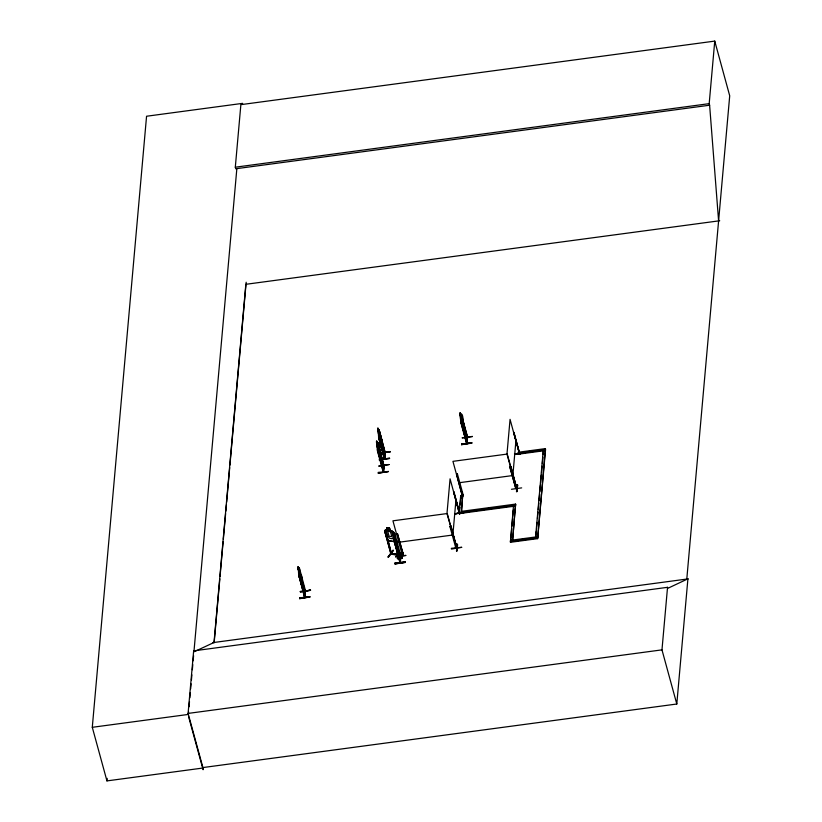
<?xml version="1.0" encoding="UTF-8"?>
<svg xmlns="http://www.w3.org/2000/svg" width="822" height="822" viewBox="0 0 822 822"><rect width="100%" height="100%" fill="white"/><g stroke="black" fill="none" stroke-linecap="round" stroke-linejoin="round"><path stroke-width="1.23" d="M397.416 533.725L396.502 533.848L397.416 533.725L403.407 554.922L402.277 555.076M401.989 551.952L401.444 558.518L402.009 558.436L402.42 551.829M401.475 558.457L402.4 551.49L402.009 558.436M403.068 554.377L402.061 554.295M403.191 554.912L402.359 555.282L392.937 520.819L447.25 513.534L456.755 548.038L446.983 513.555L450.066 478.825L459.457 513.308M450.816 526.563L449.891 526.697L450.949 525.946L450.548 526.583M459.498 513.288L459.375 513.904L453.631 491.844L459.909 513.74L459.344 513.822M464.646 512.024L454.587 513.894L459.94 513.226L459.796 513.894L453.98 491.803M456.508 474.14L457.433 474.017L456.508 474.14L462.252 495.82M454.587 513.894L462.539 512.435M455.501 547.586L456.59 546.979M449.911 526.47L455.778 547.842M455.789 548.151L455.491 547.103M456.662 547.103L456.097 547.185L456.693 546.651M456.148 547.175L456.241 546.651M459.231 513.154L459.642 512.383L459.58 513.103M456.6 547.226L456.642 546.661M459.19 513.031L459.632 512.455L459.59 513.041M456.539 551.13L456.95 544.174L456.539 551.13L457.104 551.048L457.607 544.524L456.929 544.174M461.697 495.789L462.396 492.008L461.82 498.533M461.882 498.512L462.334 492.029M462.056 494.813L462.457 495.83M463.063 494.895L463.166 495.758L462.95 494.947L462.036 495.039M463.403 495.44L462.354 495.81L452.932 461.348L507.246 454.063L516.75 488.556L510.914 467.728M461.676 547.36L451.442 549.075L451.36 548.315L461.645 547.288M509.907 466.988L515.856 488.7L509.887 467.215L510.822 466.855M510.534 467.102L510.935 466.464L516.75 488.556M510.811 467.081L510.935 466.464M519.165 453.107L519.72 452.963L519.792 454.34L513.627 432.372L519.843 454.381L513.976 432.321M524.775 452.624L514.572 454.412L520.264 453.271M515.497 488.104L516.586 487.497M515.774 488.422L516.586 488.278M516.298 488.484L516.452 487.949M516.35 487.826L516.637 487.179M519.679 453.035L519.36 454.432L519.483 453.806M516.535 491.648L517.089 485.021L517.603 485.042L517.1 491.566L516.535 491.648L516.946 484.692L517.613 485.062M519.576 453.631L519.73 453.025M519.792 454.34L519.843 453.693M517.069 491.525L517.552 485.011M521.672 487.878L511.459 489.275M203.301 767.512L203.106 769.711L188.567 716.568M202.911 767.563L676.794 704.012L687.911 578.832L667.803 588.316L667.536 587.319L193.653 650.87L188.094 713.414L203.034 768.015L106.952 780.9L92.29 727.306L146.563 116.241L242.654 103.356M106.952 780.9L107.179 778.342M718.603 220.902L709.622 105.216L235.739 168.767L235.308 167.205L240.867 104.651L714.75 41.1L729.71 95.804L686.791 579.058L687.901 578.914L686.791 578.976M188.598 711.873L188.372 714.421L92.29 727.306M189.05 706.766L189.502 701.659M189.841 697.827L190.293 692.72M190.642 688.887L191.094 683.791M191.434 679.958L191.886 674.852M192.338 669.745L192.79 664.638M193.129 660.806L193.591 655.699M236.849 168.613L193.93 651.877L193.653 650.87M214.152 642.814L219.834 578.883M220.06 576.325L223.122 541.801M223.348 539.242L225.618 513.678M225.855 511.12L226.42 504.729M226.646 502.17L229.708 467.646M229.934 465.088L246.179 282.244M298.571 572.944L298.252 566.646L305.106 591.789M298.098 568.793L298.252 566.646M298.355 567.591L298.489 569.759L298.602 568.475M299.424 568.177L298.879 569.451L298.139 566.656M299.116 568.012L298.746 574.506L298.54 572.883M304.592 597.573L298.879 575.606L305.157 597.502M299.229 575.554L298.828 576.191M299.691 570.355L299.742 569.769M299.732 598.724L299.64 597.913L309.945 596.988L299.732 598.704M310.541 590.093L300.349 591.85L310.562 590.114M301.869 578.493C300.729 591.152 302.753 577.804 301.355 575.153M304.941 596.371C306.698 582.685 303.041 600.563 304.983 596.269M304.654 597.615L305.404 590.36L305.219 591.275M298.756 574.475L305.044 597.584L305.342 591.018M383.494 465.488L383.946 464.841L384.1 466.351L377.873 443.736C374.123 434.427 378.88 454.34 379.528 453.826L379.219 448.658M380.381 435.629L380.689 440.808L378.665 434.838L377.956 428.098L377.801 430.255M376.805 441.126L377.123 447.425M376.795 443.366L376.908 442.082M378.069 429.053L378.192 431.221L378.305 429.937M377.031 444.24L377.154 442.955M378.582 430.913L379.127 429.639M383.997 465.416L383.227 472.188L377.37 450.682L377.781 450.045L383.586 472.136L377.288 448.997L377.668 442.493M384.902 458.512L384.593 457.607L384.08 458.255L384.799 459.087L378.459 435.927L379.014 429.649M377.935 444.301L383.802 465.735L383.494 470.852M378.531 437.653L378.932 437.016L378.531 437.653L384.388 459.159L384.09 458.316M377.781 450.045L377.37 450.682M379.445 431.231L385.251 453.323L385.415 452.717L384.747 459.046L378.572 435.917M378.284 473.205L378.192 472.393L388.498 471.479L378.274 473.184L388.477 471.509M378.911 465.94L388.97 464.512M379.435 460.176L379.353 459.375L389.659 458.45L379.425 460.125M381.572 439.945L381.161 445L381.685 439.934M379.908 449.644C380.874 478.291 380.874 442.051 377.966 442.555M381.048 436.677L379.014 429.546L385.374 453.169C383.525 453.723 385.754 450.312 384.85 452.799M383.525 470.749L382.97 471.386L383.946 465.786M383.946 465.427L383.946 464.841M389.094 464.574L378.88 466.197M390.245 451.555L380.021 453.148M380.052 453.302L390.265 451.576L380.062 452.922M394.211 538.585L393.502 531.855L400.386 557.111L400.951 556.473L400.283 556.566L399.924 562.906L400.643 555.569L400.386 556.545M393.337 534.002L393.502 531.855M393.604 532.81L393.728 534.968L393.851 533.683M399.995 562.186L400.335 562.834L394.005 539.684L393.923 536.643M393.933 538.133L394.56 533.406M399.934 562.844L394.118 540.814L400.437 562.258M394.478 540.773L394.067 541.4M394.94 535.564L394.992 534.978M396.574 544.493L399.605 555.569L398.526 554.655L398.742 555.436L396.553 547.082M405.071 561.806L394.889 563.142L405.195 562.207L394.971 563.913L394.889 563.121M395.608 556.669L405.811 555.333M396.605 540.362C397.673 548.777 396.882 555.24 396.481 540.434M400.643 556.515L400.18 561.929M400.345 562.721L400.848 556.422M462.611 420.248L462.92 425.416L460.895 419.456L460.084 412.726L467.194 437.335L466.619 443.777L460.762 422.272L461.163 421.635L460.762 422.272M460.299 413.672L460.423 415.829L460.536 414.545M460.094 412.891L460.823 415.531C460.299 408.257 462.221 432.464 459.888 414.863M461.676 415.85L467.605 437.787M452.85 534.988L455.933 500.259M461.676 444.794L461.584 443.983L471.89 443.068L461.656 444.712M462.283 437.921L472.465 436.554M463.916 424.553C462.878 442.164 464.512 413.538 461.358 414.144L460.926 413.99M462.694 495.276L461.337 513.308L462.694 495.276L460.71 495.543L459.169 512.907L515.466 505.355L515.651 506.023L459.354 513.575L459.909 507.38M460.125 504.893L460.68 498.697M466.403 442.411L467.132 443.12L466.577 443.644M466.526 443.654L467.338 437.376M463.228 423.628L467.143 437.921C467.091 435.002 466.937 437.982 467.554 437.797M467.379 436.564L467.317 437.068M467.04 443.582L467.554 437.212M512.836 475.506L515.928 440.777M518.117 453.528L545.274 449.881L545.459 450.548L518.302 454.196L518.117 453.528L518.23 452.254L545.387 448.617L545.572 449.285L537.639 538.646L510.472 542.294L513.493 505.622L513.678 506.29M510.472 542.294L511.685 528.618M511.911 526.142L512.568 518.703M512.794 516.216L513.339 510.01M518.302 454.196L518.415 452.932M515.579 504.092L512.568 540.763L515.579 504.092L461.265 511.376M535.584 536.982L543.301 450.148L543.137 454.648M535.769 537.65L536.334 531.269M536.561 528.71L537.126 522.33M537.465 518.497L538.03 512.106M538.266 509.558L538.831 503.167M539.057 500.619L539.622 494.238M539.849 491.679L540.414 485.299M540.64 482.74L541.328 475.075M541.554 472.527L542.119 466.136M542.345 463.587L542.91 457.207M537.639 538.646L545.387 448.617M709.622 105.216L709.191 103.654L714.75 41.1M676.794 704.012L661.977 649.863L667.536 587.319M388.251 556.771L393.111 550.257L388.426 557.193M388.333 557.069L393.091 550.257M516.124 487.251L516.154 487.744M305.198 597.049L304.746 596.978M466.855 442.863L460.813 421.686M516.586 487.682L515.671 487.559M304.685 597.121L304.88 596.217M384.388 458.573L378.582 437.068M400.838 556.977L400.643 556.145M387.357 530.282L386.628 527.642L389.577 528.135L390.255 530.848L391.94 531.968L393.296 536.889L392.392 538.759L389.638 538.297L387.583 535.944L386.237 531.012L387.47 530.385M386.628 527.642L387.419 530.457L385.446 529.964L384.604 530.786L391.005 553.853C389.649 552.836 392.926 553.288 390.697 553.35M390.912 554.131L385.138 532.42L385.96 532.553L391.529 554.234M391.652 554.213L385.96 532.553M393.512 532.204L392.31 531.104L390.173 530.92L389.577 528.135M392.967 533.981L393.954 533.889L392.967 533.981L396.225 544.554L395.916 539.386M388.323 540.588L386.597 537.804L388.272 540.66L395.248 541.749M398.906 555.467L398.691 554.388M398.834 555.415L397.375 549.23M397.416 558.693L402.729 552.292L397.416 558.693L402.163 551.788L397.529 558.662M402.133 551.768L397.314 558.251M384.151 466.321L377.863 442.678M384.717 530.837L385.508 530.056M462.159 494.741L463.084 494.618M402.163 554.275L403.088 554.151M455.778 547.904L456.806 547.76M456.642 548.027L450.898 526.532M383.073 470.749L383.74 471.53M400.283 555.682L400.232 556.34M195.04 651.353L214.018 642.465L245.84 284.309L719.712 220.758M466.988 436.482L466.917 437.201M398.906 555.169L391.005 553.853L390.933 553.021L391.591 553.175M402.461 555.302L402.04 554.521L403.109 554.418M387.953 557.059L393.235 550.709M399.605 555.569L396.553 543.414M514.459 453.97L524.642 452.552M514.562 454.289L521.364 453.333M509.887 467.215L510.894 467.05M462.272 494.752L463.074 494.669M462.375 495.584L463.289 495.45M454.566 513.76L463.629 512.496M461.08 513L464.769 512.486M459.293 513.38L459.847 513.236M402.955 554.429L402.174 554.521M455.655 548.14L455.439 547.36L456.457 547.431M403.304 554.932L402.379 555.056L402.277 554.192M235.308 167.205L709.191 103.654M377.771 430.235L378.367 434.335M463.834 424.604L463.187 421.244M462.724 427.635L463.392 429.618M380.381 443.037L381.274 444.99M377.288 448.997L379.332 456.046M472.455 436.41L462.272 437.787M379.928 452.86L390.234 451.936M461.584 444.065L471.766 442.637M384.655 457.833L385.107 452.768L384.182 458.306M379.445 459.806L389.536 458.049M383.586 465.838L384.151 465.694L383.586 472.064L383.432 471.212M527.056 451.771L529.522 451.442M533.231 450.939L535.697 450.61M539.396 450.117L541.873 449.778M458.789 482.781L513.113 475.496M487.98 508.489L490.498 508.15M513.236 505.098L515.764 504.759M394.663 533.283L400.951 556.473M393.789 538.091L394.098 539.705M398.793 542.263L453.117 534.978M299.424 568.074L305.609 591.203M297.954 568.793L300.975 579.346L300.677 574.167M520.46 539.705L522.936 539.366M532.81 538.05L535.276 537.711M395.577 556.926L405.77 555.549M510.287 541.626L537.454 537.978M405.174 562.186L394.992 563.604L405.174 562.238M305.394 590.422L304.941 590.997M300.225 591.398L310.511 590.35L300.328 591.717M309.832 596.597L299.64 597.923M309.925 596.978L299.732 598.293M212.908 642.619L687.901 578.914M188.094 713.414L661.977 649.863M386.576 527.714L389.525 528.207M385.395 530.036L392.31 531.104M384.973 532.646L385.785 532.779M388.272 540.66L395.197 541.821M398.906 554.388L399.595 554.511M390.84 554.079L399.646 555.549M456.806 547.38L450.949 525.946M377.976 442.668L377.432 443.931L376.692 441.137M394.673 533.386L394.128 534.66L393.389 531.865M515.538 487.867L516.904 487.949L516.689 487.169M462.622 427.574L463.505 429.608M380.494 442.935L381.254 444.846M379.23 455.984L380.113 458.008M396.81 548.736L395.927 546.702L396.697 548.757M300.677 581.493L301.561 583.528M519.432 453.878L510.061 419.343L506.979 454.073L516.401 488.607M537.742 537.383L537.567 536.715L510.4 540.352L510.585 541.03M461.245 414.165L467.646 437.335M460.803 420.535L467.03 443.705L460.7 420.545M457.433 474.017L463.382 495.666M460.71 495.543L460.895 496.211M459.642 512.383L459.95 513.288M456.097 547.185L456.313 547.966M380.997 439.01L384.902 453.374M377.853 428.118L384.963 452.717L384.347 459.025M379.517 450.846L383.74 466.393M397.437 533.499L403.386 555.148M396.533 542.767L400.437 557.121M393.142 533.755L394.118 537.321M394.118 540.814L400.283 562.865M384.768 530.765L386.689 537.804M301.294 577.547L305.198 591.912M298.879 575.606L305.034 597.656M471.859 442.996L461.676 444.425M405.164 562.546L394.971 563.913M299.229 570.314L300.4 577.229L299.229 570.314M377.781 444.805L378.952 451.72L377.781 444.805M378.942 431.776L380.113 438.691L378.942 431.776M394.478 535.523L395.649 542.448L394.478 535.523M461.173 416.394L462.344 423.309L461.173 416.394M391.765 553.442L398.752 554.614L391.765 553.442M381.059 436.616L381.716 439.976L381.059 436.616M389.135 528.567L387.368 528.269L387.604 529.142L389.381 529.44L389.135 528.567M390.471 531.721L387.717 531.259L389.063 536.191L391.817 536.643L390.471 531.721"/></g></svg>
